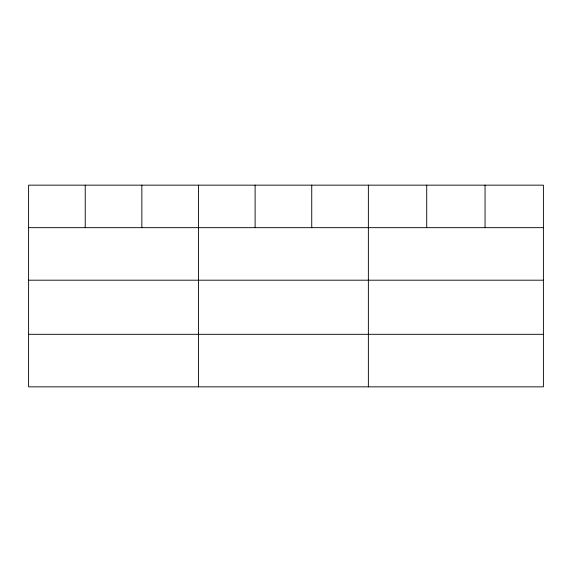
<?xml version="1.0" encoding="UTF-8"?>
<svg xmlns="http://www.w3.org/2000/svg" width="572" height="572" viewBox="0 0 572 572"><rect width="100%" height="100%" fill="white"/><g stroke="black" fill="none" stroke-linecap="round" stroke-linejoin="round"><path stroke-width="0.86" d="M543.4 280.194L543.4 185.156L28.6 185.156L28.6 386.844L543.4 386.844L543.4 280.194L28.6 280.194M28.6 227.663L543.4 227.663M28.6 334.313L543.4 334.313M485.056 185.156L485.056 227.663M426.712 185.156L426.712 227.663M368.368 185.156L368.368 386.844M311.74 185.156L311.74 227.663M255.112 185.156L255.112 227.663M198.484 185.156L198.484 386.844M141.856 185.156L141.856 227.663M85.228 185.156L85.228 227.663"/></g></svg>
